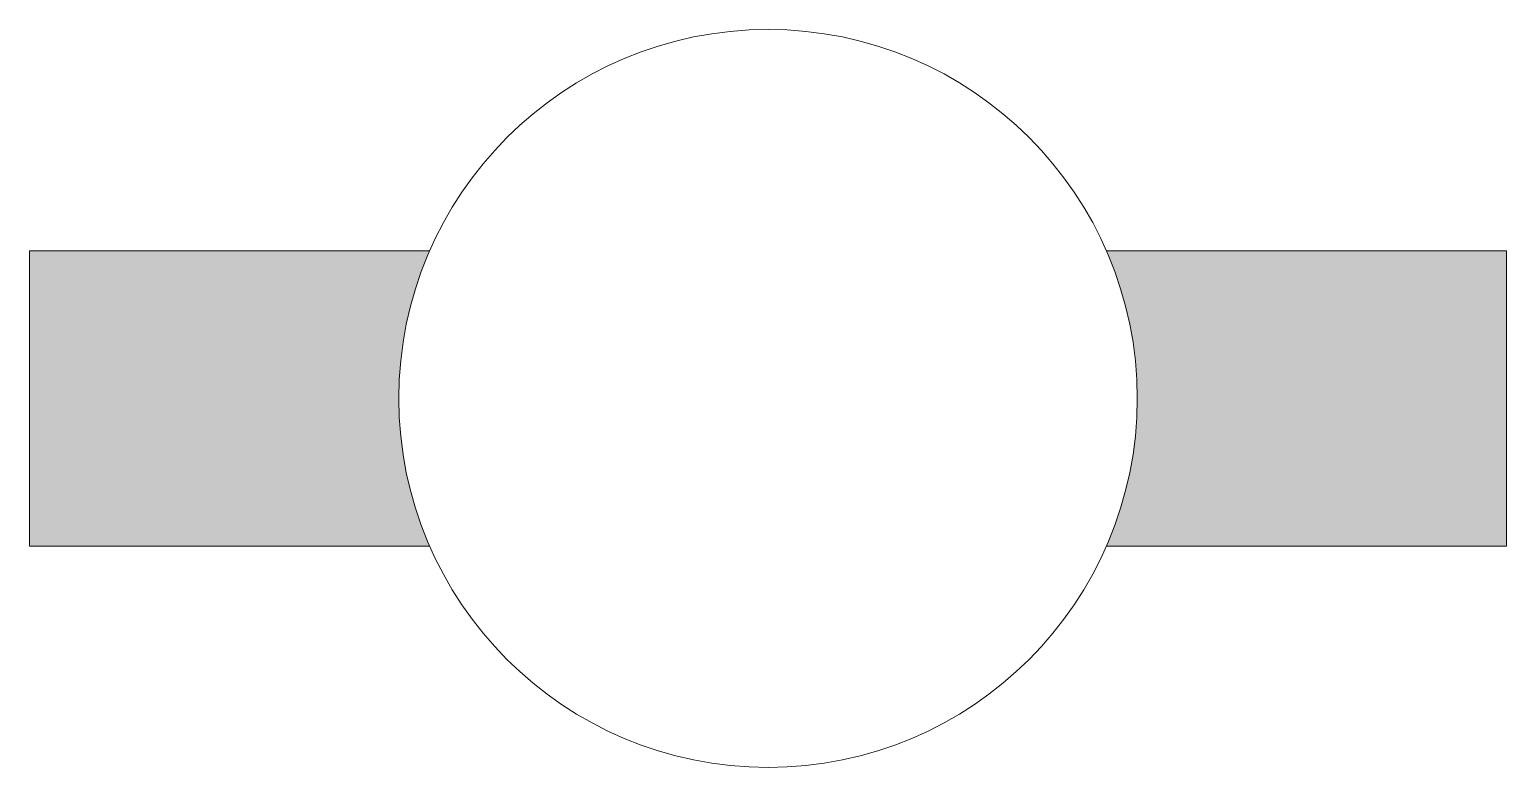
# Model space of a CAD drawing. Header units: metres. Extents: x -24757.93 to -24756.93, y 40863.93 to 40864.43.
import ezdxf

# ---------------------------------------------------------------- set-up
doc = ezdxf.new("R2010")
doc.units = ezdxf.units.M
doc.layers.add('GN_komu_vodi', color=7, linetype='Continuous')

# ---------------------------------------------------------------- blocks, each defined once
blk = doc.blocks.new('322030')
at = {"lineweight": 9}
h = blk.add_hatch(color=0, dxfattribs=at)
h.dxf.hatch_style = 1
h.paths.add_polyline_path([(-0.4583, -0.2, -0.103244), (-0.5, 0, -0.103244), (-0.4583, 0.2), (-1, 0.2), (-1, -0.2)])
h.paths.add_polyline_path([(1, -0.2), (1, 0.2), (0.4583, 0.2, -0.103244), (0.5, 0, -0.103244), (0.4583, -0.2)])
at = {"color": 0, "lineweight": 9}
for points in [[(-0.4583, 0.2), (-1, 0.2), (-1, -0.2), (-0.4583, -0.2)], [(0.4583, -0.2), (1, -0.2), (1, 0.2), (0.4583, 0.2)]]:
    blk.add_lwpolyline(points, dxfattribs=at)
blk.add_circle((0, 0), 0.5, dxfattribs=at)

msp = doc.modelspace()

# ---------------------------------------------------------------- block references
at = {"layer": 'GN_komu_vodi', "xscale": 0.5, "yscale": 0.5, "zscale": 0.5}
msp.add_blockref('322030', (-24757.4309, 40864.1787), dxfattribs=at)

doc.saveas('drawing.dxf')
